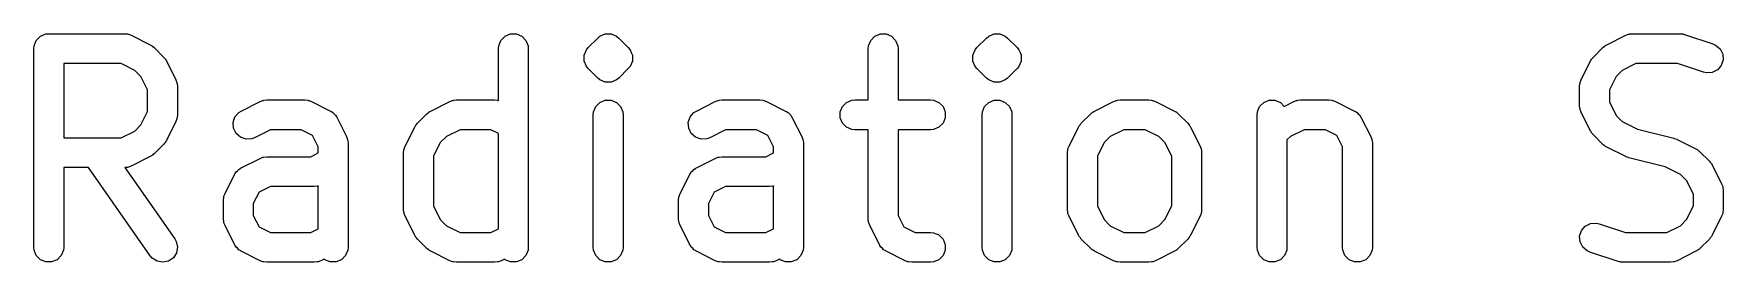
# Model space of a CAD drawing. Header units: inches. Extents: x -0.01 to 3.24, y -0.03 to 2.62.
# Drawn here: x 1.4431 to 1.7771, y 1.118 to 1.1633 of the extents above; entities that cross this region are included whole.
import ezdxf

# ---------------------------------------------------------------- set-up
doc = ezdxf.new("R2010")
doc.units = ezdxf.units.IN
doc.header["$MEASUREMENT"] = 0
doc.layers.add('BLACK', color=250, linetype='CONTINUOUS')

msp = doc.modelspace()

# ---------------------------------------------------------------- linework, layer by layer
at = {"layer": 'BLACK', "linetype": 'CONTINUOUS'}
for p, q in [((1.44363, 1.16196), (1.44444, 1.16278)), ((1.44444, 1.16278), (1.44551, 1.16322)), ((1.44551, 1.16322), (1.44609, 1.16327)), ((1.44609, 1.16327), (1.46108, 1.16327)), ((1.46108, 1.16327), (1.46166, 1.16322)), ((1.46166, 1.16322), (1.46176, 1.16318)), ((1.46176, 1.16318), (1.46186, 1.16317)), ((1.46186, 1.16317), (1.4624, 1.16296)), ((1.4624, 1.16296), (1.46615, 1.16109)), ((1.53549, 1.16196), (1.53631, 1.16278)), ((1.53631, 1.16278), (1.53737, 1.16322)), ((1.53737, 1.16322), (1.53853, 1.16322)), ((1.53853, 1.16322), (1.53959, 1.16278)), ((1.53959, 1.16278), (1.5404, 1.16196)), ((1.55273, 1.16054), (1.55461, 1.16241)), ((1.55461, 1.16241), (1.55506, 1.16278)), ((1.55506, 1.16278), (1.55612, 1.16322)), ((1.55612, 1.16322), (1.55727, 1.16322)), ((1.55727, 1.16322), (1.55727, 1.16322)), ((1.55727, 1.16322), (1.55834, 1.16278)), ((1.55834, 1.16278), (1.55878, 1.16241)), ((1.55878, 1.16241), (1.56066, 1.16054)), ((1.60861, 1.16196), (1.60942, 1.16278)), ((1.60942, 1.16278), (1.61049, 1.16322)), ((1.61049, 1.16322), (1.61164, 1.16322)), ((1.61164, 1.16322), (1.61271, 1.16278)), ((1.61271, 1.16278), (1.61352, 1.16196)), ((1.6296, 1.16054), (1.63147, 1.16241)), ((1.63147, 1.16241), (1.63192, 1.16278)), ((1.63192, 1.16278), (1.63299, 1.16322)), ((1.63299, 1.16322), (1.63414, 1.16322)), ((1.63414, 1.16322), (1.63414, 1.16322)), ((1.63414, 1.16322), (1.6352, 1.16278)), ((1.6352, 1.16278), (1.63565, 1.16241)), ((1.63565, 1.16241), (1.63752, 1.16054)), ((1.7541, 1.16109), (1.75785, 1.16296)), ((1.75785, 1.16296), (1.75839, 1.16317)), ((1.75839, 1.16317), (1.7585, 1.16318)), ((1.7585, 1.16318), (1.7586, 1.16322)), ((1.7586, 1.16322), (1.75917, 1.16327)), ((1.75917, 1.16327), (1.76855, 1.16327)), ((1.76855, 1.16327), (1.76884, 1.16325)), ((1.76884, 1.16325), (1.76891, 1.16325)), ((1.76891, 1.16325), (1.76902, 1.16323)), ((1.76902, 1.16323), (1.76912, 1.16322)), ((1.76912, 1.16322), (1.76919, 1.16319)), ((1.76919, 1.16319), (1.76948, 1.16312)), ((1.76948, 1.16312), (1.7751, 1.16125)), ((1.44313, 1.16032), (1.44319, 1.1609)), ((1.44313, 1.12095), (1.44313, 1.16032)), ((1.44319, 1.1609), (1.44363, 1.16196)), ((1.46615, 1.16109), (1.4664, 1.16093)), ((1.4664, 1.16093), (1.46647, 1.1609)), ((1.46647, 1.1609), (1.46655, 1.16084)), ((1.46655, 1.16084), (1.46664, 1.16078)), ((1.46664, 1.16078), (1.46669, 1.16072)), ((1.46669, 1.16072), (1.46692, 1.16054)), ((1.46692, 1.16054), (1.4688, 1.15866)), ((1.535, 1.16032), (1.53505, 1.1609)), ((1.535, 1.15004), (1.535, 1.16032)), ((1.53505, 1.1609), (1.53549, 1.16196)), ((1.5404, 1.16196), (1.54085, 1.1609)), ((1.54085, 1.1609), (1.5409, 1.16032)), ((1.5409, 1.16032), (1.5409, 1.12095)), ((1.55193, 1.15902), (1.55237, 1.16009)), ((1.55193, 1.15787), (1.55193, 1.15902)), ((1.55237, 1.16009), (1.55273, 1.16054)), ((1.56066, 1.16054), (1.56103, 1.16009)), ((1.56103, 1.16009), (1.56125, 1.15954)), ((1.56125, 1.15954), (1.56147, 1.15902)), ((1.56147, 1.15902), (1.56147, 1.15787)), ((1.60811, 1.16032), (1.60817, 1.1609)), ((1.60811, 1.15015), (1.60811, 1.16032)), ((1.60817, 1.1609), (1.60861, 1.16196)), ((1.61352, 1.16196), (1.61396, 1.1609)), ((1.61396, 1.1609), (1.61402, 1.16032)), ((1.61402, 1.16032), (1.61402, 1.15015)), ((1.62879, 1.15902), (1.62923, 1.16009)), ((1.62879, 1.15787), (1.62879, 1.15902)), ((1.62923, 1.16009), (1.6296, 1.16054)), ((1.63752, 1.16054), (1.63789, 1.16009)), ((1.63789, 1.16009), (1.63812, 1.15954)), ((1.63812, 1.15954), (1.63833, 1.15902)), ((1.63833, 1.15902), (1.63833, 1.15787)), ((1.75146, 1.15866), (1.75333, 1.16054)), ((1.75333, 1.16054), (1.75356, 1.16072)), ((1.75356, 1.16072), (1.75361, 1.16078)), ((1.75361, 1.16078), (1.7537, 1.16084)), ((1.7537, 1.16084), (1.75378, 1.1609)), ((1.75378, 1.1609), (1.75385, 1.16093)), ((1.75385, 1.16093), (1.7541, 1.16109)), ((1.7751, 1.16125), (1.77563, 1.16101)), ((1.77563, 1.16101), (1.7765, 1.16026)), ((1.7765, 1.16026), (1.77702, 1.15923)), ((1.77702, 1.15923), (1.7771, 1.15808)), ((1.46039, 1.15737), (1.44904, 1.15737)), ((1.44904, 1.15737), (1.44904, 1.14265)), ((1.46308, 1.15602), (1.46039, 1.15737)), ((1.46428, 1.15482), (1.46308, 1.15602)), ((1.4688, 1.15866), (1.46898, 1.15843)), ((1.46898, 1.15843), (1.46904, 1.15838)), ((1.46904, 1.15838), (1.4691, 1.15829)), ((1.4691, 1.15829), (1.46916, 1.15821)), ((1.46916, 1.15821), (1.46919, 1.15814)), ((1.46919, 1.15814), (1.46935, 1.15789)), ((1.46935, 1.15789), (1.47122, 1.15414)), ((1.55237, 1.15681), (1.55193, 1.15787)), ((1.55273, 1.15636), (1.55237, 1.15681)), ((1.55461, 1.15448), (1.55273, 1.15636)), ((1.56066, 1.15636), (1.55878, 1.15448)), ((1.56103, 1.15681), (1.56066, 1.15636)), ((1.56147, 1.15787), (1.56103, 1.15681)), ((1.62923, 1.15681), (1.62879, 1.15787)), ((1.6296, 1.15636), (1.62923, 1.15681)), ((1.63147, 1.15448), (1.6296, 1.15636)), ((1.63752, 1.15636), (1.63565, 1.15448)), ((1.63789, 1.15681), (1.63752, 1.15636)), ((1.63833, 1.15787), (1.63789, 1.15681)), ((1.74903, 1.15414), (1.75091, 1.15789)), ((1.75091, 1.15789), (1.75106, 1.15814)), ((1.75106, 1.15814), (1.75109, 1.15821)), ((1.75109, 1.15821), (1.75116, 1.15829)), ((1.75116, 1.15829), (1.75121, 1.15838)), ((1.75121, 1.15838), (1.75127, 1.15843)), ((1.75127, 1.15843), (1.75146, 1.15866)), ((1.75717, 1.15602), (1.75597, 1.15482)), ((1.75987, 1.15737), (1.75717, 1.15602)), ((1.76807, 1.15737), (1.75987, 1.15737)), ((1.77324, 1.15565), (1.76807, 1.15737)), ((1.7738, 1.15552), (1.77324, 1.15565)), ((1.77598, 1.15611), (1.77495, 1.1556)), ((1.77673, 1.15699), (1.77598, 1.15611)), ((1.7771, 1.15808), (1.77673, 1.15699)), ((1.46563, 1.15213), (1.46428, 1.15482)), ((1.47122, 1.15414), (1.47143, 1.1536)), ((1.47143, 1.1536), (1.47144, 1.1535)), ((1.47144, 1.1535), (1.47148, 1.1534)), ((1.47148, 1.1534), (1.47154, 1.15282)), ((1.47154, 1.15282), (1.47154, 1.1472)), ((1.55506, 1.15412), (1.55461, 1.15448)), ((1.55612, 1.15368), (1.55506, 1.15412)), ((1.55727, 1.15368), (1.55612, 1.15368)), ((1.55612, 1.15368), (1.55612, 1.15368)), ((1.55834, 1.15412), (1.55727, 1.15368)), ((1.55727, 1.15368), (1.55727, 1.15368)), ((1.55878, 1.15448), (1.55834, 1.15412)), ((1.63192, 1.15412), (1.63147, 1.15448)), ((1.63299, 1.15368), (1.63192, 1.15412)), ((1.63414, 1.15368), (1.63299, 1.15368)), ((1.63299, 1.15368), (1.63299, 1.15368)), ((1.6352, 1.15412), (1.63414, 1.15368)), ((1.63414, 1.15368), (1.63414, 1.15368)), ((1.63565, 1.15448), (1.6352, 1.15412)), ((1.74872, 1.15282), (1.74878, 1.1534)), ((1.74872, 1.14907), (1.74872, 1.15282)), ((1.74878, 1.1534), (1.74882, 1.1535)), ((1.74882, 1.1536), (1.74903, 1.15414)), ((1.74882, 1.1535), (1.74882, 1.1536)), ((1.75597, 1.15482), (1.75463, 1.15213)), ((1.77495, 1.1556), (1.7738, 1.15552)), ((1.46563, 1.1479), (1.46563, 1.15213)), ((1.48414, 1.14796), (1.48788, 1.14984)), ((1.48788, 1.14984), (1.48843, 1.15005)), ((1.48843, 1.15005), (1.48853, 1.15005)), ((1.48853, 1.15005), (1.48863, 1.15009)), ((1.48863, 1.15009), (1.48921, 1.15015)), ((1.48921, 1.15015), (1.4967, 1.15015)), ((1.4967, 1.15015), (1.49728, 1.15009)), ((1.49728, 1.15009), (1.49738, 1.15005)), ((1.49738, 1.15005), (1.49748, 1.15005)), ((1.49748, 1.15005), (1.49802, 1.14984)), ((1.49802, 1.14984), (1.50177, 1.14796)), ((1.52163, 1.14796), (1.52538, 1.14984)), ((1.52538, 1.14984), (1.52592, 1.15005)), ((1.52592, 1.15005), (1.52603, 1.15005)), ((1.52603, 1.15005), (1.52612, 1.15009)), ((1.52612, 1.15009), (1.5267, 1.15015)), ((1.5267, 1.15015), (1.5342, 1.15015)), ((1.5342, 1.15015), (1.53478, 1.15009)), ((1.53478, 1.15009), (1.53487, 1.15005)), ((1.53487, 1.15005), (1.53498, 1.15005)), ((1.53498, 1.15005), (1.535, 1.15004)), ((1.55424, 1.14884), (1.55506, 1.14965)), ((1.55506, 1.14965), (1.55612, 1.15009)), ((1.55612, 1.15009), (1.55727, 1.15009)), ((1.55727, 1.15009), (1.55834, 1.14965)), ((1.55834, 1.14965), (1.55915, 1.14884)), ((1.57412, 1.14796), (1.57787, 1.14984)), ((1.57787, 1.14984), (1.57841, 1.15005)), ((1.57841, 1.15005), (1.57852, 1.15005)), ((1.57852, 1.15005), (1.57862, 1.15009)), ((1.57862, 1.15009), (1.57919, 1.15015)), ((1.57919, 1.15015), (1.58669, 1.15015)), ((1.58669, 1.15015), (1.58727, 1.15009)), ((1.58727, 1.15009), (1.58737, 1.15005)), ((1.58737, 1.15005), (1.58747, 1.15005)), ((1.58747, 1.15005), (1.58801, 1.14984)), ((1.58801, 1.14984), (1.59176, 1.14796)), ((1.60299, 1.14884), (1.6038, 1.14965)), ((1.6038, 1.14965), (1.60486, 1.15009)), ((1.60486, 1.15009), (1.60544, 1.15015)), ((1.60544, 1.15015), (1.60811, 1.15015)), ((1.61402, 1.15015), (1.62044, 1.15015)), ((1.62044, 1.15015), (1.62101, 1.15009)), ((1.62101, 1.15009), (1.62208, 1.14965)), ((1.62208, 1.14965), (1.62289, 1.14884)), ((1.63111, 1.14884), (1.63192, 1.14965)), ((1.63192, 1.14965), (1.63299, 1.15009)), ((1.63299, 1.15009), (1.63414, 1.15009)), ((1.63414, 1.15009), (1.6352, 1.14965)), ((1.6352, 1.14965), (1.63602, 1.14884)), ((1.65286, 1.14796), (1.65661, 1.14984)), ((1.65661, 1.14984), (1.65715, 1.15005)), ((1.65715, 1.15005), (1.65726, 1.15005)), ((1.65726, 1.15005), (1.65736, 1.15009)), ((1.65736, 1.15009), (1.65793, 1.15015)), ((1.65793, 1.15015), (1.66356, 1.15015)), ((1.66356, 1.15015), (1.66413, 1.15009)), ((1.66413, 1.15009), (1.66423, 1.15005)), ((1.66423, 1.15005), (1.66434, 1.15005)), ((1.66434, 1.15005), (1.66488, 1.14984)), ((1.66488, 1.14984), (1.66863, 1.14796)), ((1.68548, 1.14884), (1.68629, 1.14965)), ((1.68629, 1.14965), (1.68735, 1.15009)), ((1.68735, 1.15009), (1.68851, 1.15009)), ((1.68851, 1.15009), (1.68957, 1.14965)), ((1.68957, 1.14965), (1.69033, 1.14889)), ((1.69033, 1.14889), (1.69223, 1.14984)), ((1.69223, 1.14984), (1.69277, 1.15005)), ((1.69277, 1.15005), (1.69288, 1.15005)), ((1.69288, 1.15005), (1.69298, 1.15009)), ((1.69298, 1.15009), (1.69355, 1.15015)), ((1.69355, 1.15015), (1.69918, 1.15015)), ((1.69918, 1.15015), (1.69975, 1.15009)), ((1.69975, 1.15009), (1.69985, 1.15005)), ((1.69985, 1.15005), (1.69996, 1.15005)), ((1.69996, 1.15005), (1.7005, 1.14984)), ((1.7005, 1.14984), (1.70425, 1.14796)), ((1.74878, 1.1485), (1.74872, 1.14907)), ((1.75463, 1.15213), (1.75463, 1.14977)), ((1.75463, 1.14977), (1.75597, 1.14707)), ((1.46428, 1.1452), (1.46563, 1.1479)), ((1.47122, 1.14588), (1.46935, 1.14213)), ((1.47143, 1.14642), (1.47122, 1.14588)), ((1.47144, 1.14652), (1.47143, 1.14642)), ((1.47148, 1.14662), (1.47144, 1.14652)), ((1.47154, 1.1472), (1.47148, 1.14662)), ((1.48253, 1.14569), (1.48289, 1.14679)), ((1.48261, 1.14454), (1.48253, 1.14569)), ((1.48289, 1.14679), (1.48365, 1.14766)), ((1.48365, 1.14766), (1.48414, 1.14796)), ((1.50177, 1.14796), (1.50187, 1.1479)), ((1.50187, 1.1479), (1.50192, 1.14789)), ((1.50192, 1.14789), (1.50197, 1.14784)), ((1.50197, 1.14784), (1.50226, 1.14766)), ((1.50226, 1.14766), (1.50251, 1.14738)), ((1.50251, 1.14738), (1.50279, 1.14713)), ((1.50279, 1.14713), (1.50297, 1.14684)), ((1.50297, 1.14684), (1.50302, 1.14679)), ((1.50302, 1.14679), (1.50303, 1.14674)), ((1.50303, 1.14674), (1.50309, 1.14664)), ((1.50309, 1.14664), (1.50497, 1.14289)), ((1.51899, 1.14554), (1.52086, 1.14741)), ((1.52086, 1.14741), (1.52109, 1.1476)), ((1.52109, 1.1476), (1.52114, 1.14766)), ((1.52114, 1.14766), (1.52123, 1.14771)), ((1.52123, 1.14771), (1.52131, 1.14778)), ((1.52131, 1.14778), (1.52138, 1.14781)), ((1.52138, 1.14781), (1.52163, 1.14796)), ((1.55374, 1.1472), (1.5538, 1.14777)), ((1.55374, 1.12095), (1.55374, 1.1472)), ((1.5538, 1.14777), (1.55424, 1.14884)), ((1.55915, 1.14884), (1.55959, 1.14777)), ((1.55959, 1.14777), (1.55965, 1.1472)), ((1.55965, 1.1472), (1.55965, 1.12095)), ((1.57251, 1.14569), (1.57288, 1.14679)), ((1.5726, 1.14454), (1.57251, 1.14569)), ((1.57288, 1.14679), (1.57363, 1.14766)), ((1.57363, 1.14766), (1.57412, 1.14796)), ((1.59176, 1.14796), (1.59186, 1.1479)), ((1.59186, 1.1479), (1.5919, 1.14789)), ((1.5919, 1.14789), (1.59196, 1.14784)), ((1.59196, 1.14784), (1.59225, 1.14766)), ((1.59225, 1.14766), (1.5925, 1.14738)), ((1.5925, 1.14738), (1.59278, 1.14713)), ((1.59278, 1.14713), (1.59296, 1.14684)), ((1.59296, 1.14684), (1.59301, 1.14679)), ((1.59301, 1.14679), (1.59302, 1.14674)), ((1.59302, 1.14674), (1.59308, 1.14664)), ((1.59308, 1.14664), (1.59496, 1.14289)), ((1.60254, 1.14777), (1.60299, 1.14884)), ((1.60254, 1.14662), (1.60254, 1.14777)), ((1.60299, 1.14556), (1.60254, 1.14662)), ((1.62289, 1.14884), (1.62333, 1.14777)), ((1.62333, 1.14662), (1.62289, 1.14556)), ((1.62333, 1.14777), (1.62333, 1.14662)), ((1.63061, 1.1472), (1.63067, 1.14777)), ((1.63061, 1.12095), (1.63061, 1.1472)), ((1.63067, 1.14777), (1.63111, 1.14884)), ((1.63602, 1.14884), (1.63646, 1.14777)), ((1.63646, 1.14777), (1.63651, 1.1472)), ((1.63651, 1.1472), (1.63651, 1.12095)), ((1.65022, 1.14554), (1.6521, 1.14741)), ((1.6521, 1.14741), (1.65232, 1.1476)), ((1.65232, 1.1476), (1.65237, 1.14766)), ((1.65237, 1.14766), (1.65246, 1.14771)), ((1.65246, 1.14771), (1.65254, 1.14778)), ((1.65254, 1.14778), (1.65262, 1.14781)), ((1.65262, 1.14781), (1.65286, 1.14796)), ((1.66863, 1.14796), (1.66888, 1.14781)), ((1.66888, 1.14781), (1.66895, 1.14778)), ((1.66895, 1.14778), (1.66903, 1.14771)), ((1.66903, 1.14771), (1.66912, 1.14766)), ((1.66912, 1.14766), (1.66917, 1.1476)), ((1.66917, 1.1476), (1.6694, 1.14741)), ((1.6694, 1.14741), (1.67127, 1.14554)), ((1.68498, 1.1472), (1.68503, 1.14777)), ((1.68498, 1.12095), (1.68498, 1.1472)), ((1.68503, 1.14777), (1.68548, 1.14884)), ((1.70425, 1.14796), (1.70435, 1.1479)), ((1.70435, 1.1479), (1.70439, 1.14789)), ((1.70439, 1.14789), (1.70445, 1.14784)), ((1.70445, 1.14784), (1.70474, 1.14766)), ((1.70474, 1.14766), (1.70498, 1.14738)), ((1.70498, 1.14738), (1.70526, 1.14713)), ((1.70526, 1.14713), (1.70544, 1.14684)), ((1.70544, 1.14684), (1.70549, 1.14679)), ((1.70549, 1.14679), (1.70551, 1.14674)), ((1.70551, 1.14674), (1.70557, 1.14664)), ((1.70557, 1.14664), (1.70744, 1.14289)), ((1.74882, 1.1484), (1.74878, 1.1485)), ((1.74882, 1.14829), (1.74882, 1.1484)), ((1.74903, 1.14775), (1.74882, 1.14829)), ((1.75091, 1.144), (1.74903, 1.14775)), ((1.75597, 1.14707), (1.75717, 1.14588)), ((1.75717, 1.14588), (1.7602, 1.14436)), ((1.44904, 1.14265), (1.46039, 1.14265)), ((1.46039, 1.14265), (1.46308, 1.144)), ((1.46308, 1.144), (1.46428, 1.1452)), ((1.48312, 1.14351), (1.48261, 1.14454)), ((1.48399, 1.14276), (1.48312, 1.14351)), ((1.48509, 1.14239), (1.48399, 1.14276)), ((1.48624, 1.14248), (1.48509, 1.14239)), ((1.48678, 1.14268), (1.48624, 1.14248)), ((1.4899, 1.14425), (1.48678, 1.14268)), ((1.49601, 1.14425), (1.4899, 1.14425)), ((1.49825, 1.14312), (1.49601, 1.14425)), ((1.49938, 1.14088), (1.49825, 1.14312)), ((1.50497, 1.14289), (1.50518, 1.14235)), ((1.50518, 1.14235), (1.50518, 1.14225)), ((1.50518, 1.14225), (1.50522, 1.14215)), ((1.51656, 1.14102), (1.51844, 1.14477)), ((1.51844, 1.14477), (1.51859, 1.14502)), ((1.51859, 1.14502), (1.51862, 1.14509)), ((1.51862, 1.14509), (1.51869, 1.14517)), ((1.51869, 1.14517), (1.51874, 1.14526)), ((1.51874, 1.14526), (1.5188, 1.14531)), ((1.5188, 1.14531), (1.51899, 1.14554)), ((1.5247, 1.1429), (1.5235, 1.1417)), ((1.5274, 1.14425), (1.5247, 1.1429)), ((1.5335, 1.14425), (1.5274, 1.14425)), ((1.535, 1.1435), (1.5335, 1.14425)), ((1.535, 1.12465), (1.535, 1.1435)), ((1.57311, 1.14351), (1.5726, 1.14454)), ((1.57398, 1.14276), (1.57311, 1.14351)), ((1.57507, 1.14239), (1.57398, 1.14276)), ((1.57622, 1.14248), (1.57507, 1.14239)), ((1.57676, 1.14268), (1.57622, 1.14248)), ((1.57989, 1.14425), (1.57676, 1.14268)), ((1.586, 1.14425), (1.57989, 1.14425)), ((1.58824, 1.14312), (1.586, 1.14425)), ((1.58936, 1.14088), (1.58824, 1.14312)), ((1.59496, 1.14289), (1.59517, 1.14235)), ((1.59517, 1.14235), (1.59517, 1.14225)), ((1.59517, 1.14225), (1.59521, 1.14215)), ((1.6038, 1.14474), (1.60299, 1.14556)), ((1.60486, 1.1443), (1.6038, 1.14474)), ((1.60544, 1.14425), (1.60486, 1.1443)), ((1.60811, 1.14425), (1.60544, 1.14425)), ((1.60811, 1.12658), (1.60811, 1.14425)), ((1.62044, 1.14425), (1.61402, 1.14425)), ((1.61402, 1.14425), (1.61402, 1.12727)), ((1.62101, 1.1443), (1.62044, 1.14425)), ((1.62208, 1.14474), (1.62101, 1.1443)), ((1.62289, 1.14556), (1.62208, 1.14474)), ((1.64779, 1.14102), (1.64967, 1.14477)), ((1.64967, 1.14477), (1.64982, 1.14502)), ((1.64982, 1.14502), (1.64985, 1.14509)), ((1.64985, 1.14509), (1.64992, 1.14517)), ((1.64992, 1.14517), (1.64998, 1.14526)), ((1.64998, 1.14526), (1.65004, 1.14531)), ((1.65004, 1.14531), (1.65022, 1.14554)), ((1.65593, 1.1429), (1.65474, 1.1417)), ((1.65863, 1.14425), (1.65593, 1.1429)), ((1.66286, 1.14425), (1.65863, 1.14425)), ((1.66556, 1.1429), (1.66286, 1.14425)), ((1.66676, 1.1417), (1.66556, 1.1429)), ((1.67127, 1.14554), (1.67146, 1.14531)), ((1.67146, 1.14531), (1.67152, 1.14526)), ((1.67152, 1.14526), (1.67157, 1.14517)), ((1.67157, 1.14517), (1.67164, 1.14509)), ((1.67164, 1.14509), (1.67167, 1.14502)), ((1.67167, 1.14502), (1.67182, 1.14477)), ((1.67182, 1.14477), (1.6737, 1.14102)), ((1.69155, 1.1429), (1.69088, 1.14223)), ((1.69425, 1.14425), (1.69155, 1.1429)), ((1.69848, 1.14425), (1.69425, 1.14425)), ((1.70073, 1.14312), (1.69848, 1.14425)), ((1.70185, 1.14088), (1.70073, 1.14312)), ((1.70744, 1.14289), (1.70765, 1.14235)), ((1.70765, 1.14235), (1.70766, 1.14225)), ((1.70766, 1.14225), (1.7077, 1.14215)), ((1.75106, 1.14376), (1.75091, 1.144)), ((1.75109, 1.14368), (1.75106, 1.14376)), ((1.75116, 1.1436), (1.75109, 1.14368)), ((1.75121, 1.14351), (1.75116, 1.1436)), ((1.75127, 1.14346), (1.75121, 1.14351)), ((1.75146, 1.14324), (1.75127, 1.14346)), ((1.75333, 1.14136), (1.75146, 1.14324)), ((1.7602, 1.14436), (1.76739, 1.14256)), ((1.76739, 1.14256), (1.76743, 1.14255)), ((1.76743, 1.14255), (1.76745, 1.14255)), ((1.76745, 1.14255), (1.76769, 1.14246)), ((1.76769, 1.14246), (1.76793, 1.14237)), ((1.76793, 1.14237), (1.76795, 1.14236)), ((1.76795, 1.14236), (1.76799, 1.14234)), ((1.76799, 1.14234), (1.77174, 1.14047)), ((1.46615, 1.13893), (1.4624, 1.13706)), ((1.4664, 1.13909), (1.46615, 1.13893)), ((1.46647, 1.13912), (1.4664, 1.13909)), ((1.46655, 1.13919), (1.46647, 1.13912)), ((1.46664, 1.13924), (1.46655, 1.13919)), ((1.46669, 1.1393), (1.46664, 1.13924)), ((1.46692, 1.13949), (1.46669, 1.1393)), ((1.4688, 1.14136), (1.46692, 1.13949)), ((1.46898, 1.14159), (1.4688, 1.14136)), ((1.46904, 1.14164), (1.46898, 1.14159)), ((1.4691, 1.14173), (1.46904, 1.14164)), ((1.46916, 1.14181), (1.4691, 1.14173)), ((1.46919, 1.14188), (1.46916, 1.14181)), ((1.46935, 1.14213), (1.46919, 1.14188)), ((1.49788, 1.1389), (1.49938, 1.13965)), ((1.49938, 1.13965), (1.49938, 1.14088)), ((1.50522, 1.14215), (1.50528, 1.14157)), ((1.50528, 1.14157), (1.50528, 1.12095)), ((1.51625, 1.1397), (1.51631, 1.14028)), ((1.51625, 1.12845), (1.51625, 1.1397)), ((1.51631, 1.14028), (1.51635, 1.14037)), ((1.51635, 1.14048), (1.51656, 1.14102)), ((1.51635, 1.14037), (1.51635, 1.14048)), ((1.5235, 1.1417), (1.52215, 1.139)), ((1.52215, 1.139), (1.52215, 1.12915)), ((1.58787, 1.1389), (1.58936, 1.13965)), ((1.58936, 1.13965), (1.58936, 1.14088)), ((1.59521, 1.14215), (1.59527, 1.14157)), ((1.59527, 1.14157), (1.59527, 1.12095)), ((1.64748, 1.1397), (1.64754, 1.14028)), ((1.64748, 1.12845), (1.64748, 1.1397)), ((1.64754, 1.14028), (1.64758, 1.14037)), ((1.64758, 1.14037), (1.64759, 1.14048)), ((1.64759, 1.14048), (1.64779, 1.14102)), ((1.65474, 1.1417), (1.65339, 1.139)), ((1.65339, 1.139), (1.65339, 1.12915)), ((1.6681, 1.139), (1.66676, 1.1417)), ((1.6681, 1.12915), (1.6681, 1.139)), ((1.6737, 1.14102), (1.67391, 1.14048)), ((1.67391, 1.14048), (1.67391, 1.14037)), ((1.67391, 1.14037), (1.67395, 1.14028)), ((1.67395, 1.14028), (1.67401, 1.1397)), ((1.67401, 1.1397), (1.67401, 1.12845)), ((1.69088, 1.14223), (1.69088, 1.12095)), ((1.70185, 1.12095), (1.70185, 1.14088)), ((1.7077, 1.14215), (1.70776, 1.14157)), ((1.70776, 1.14157), (1.70776, 1.12095)), ((1.75356, 1.14118), (1.75333, 1.14136)), ((1.75361, 1.14112), (1.75356, 1.14118)), ((1.7537, 1.14106), (1.75361, 1.14112)), ((1.75378, 1.14099), (1.7537, 1.14106)), ((1.75385, 1.14096), (1.75378, 1.14099)), ((1.7541, 1.14081), (1.75385, 1.14096)), ((1.75785, 1.13893), (1.7541, 1.14081)), ((1.75789, 1.13892), (1.75785, 1.13893)), ((1.75791, 1.1389), (1.75789, 1.13892)), ((1.75815, 1.13882), (1.75791, 1.1389)), ((1.77174, 1.14047), (1.77199, 1.14031)), ((1.77199, 1.14031), (1.77206, 1.14028)), ((1.77206, 1.14028), (1.77214, 1.14021)), ((1.77214, 1.14021), (1.77223, 1.14016)), ((1.77223, 1.14016), (1.77228, 1.1401)), ((1.77228, 1.1401), (1.77251, 1.13991)), ((1.77251, 1.13991), (1.77438, 1.13804)), ((1.45392, 1.13675), (1.44904, 1.13675)), ((1.44904, 1.13675), (1.44904, 1.12095)), ((1.46616, 1.11926), (1.45392, 1.13675)), ((1.46166, 1.1368), (1.46113, 1.13675)), ((1.46113, 1.13675), (1.471, 1.12265)), ((1.46176, 1.13684), (1.46166, 1.1368)), ((1.46186, 1.13685), (1.46176, 1.13684)), ((1.4624, 1.13706), (1.46186, 1.13685)), ((1.48289, 1.13554), (1.48294, 1.13559)), ((1.48294, 1.13559), (1.48312, 1.13589)), ((1.48312, 1.13589), (1.4834, 1.13613)), ((1.4834, 1.13613), (1.48365, 1.13641)), ((1.48365, 1.13641), (1.48394, 1.13659)), ((1.48394, 1.13659), (1.48399, 1.13664)), ((1.48399, 1.13664), (1.48404, 1.13666)), ((1.48404, 1.13666), (1.48414, 1.13672)), ((1.48414, 1.13672), (1.48788, 1.13859)), ((1.48788, 1.13859), (1.48843, 1.1388)), ((1.48843, 1.1388), (1.48853, 1.13881)), ((1.48853, 1.13881), (1.48863, 1.13885)), ((1.48863, 1.13885), (1.48921, 1.1389)), ((1.48921, 1.1389), (1.49788, 1.1389)), ((1.57288, 1.13554), (1.57293, 1.13559)), ((1.57293, 1.13559), (1.57311, 1.13589)), ((1.57311, 1.13589), (1.57339, 1.13613)), ((1.57339, 1.13613), (1.57363, 1.13641)), ((1.57363, 1.13641), (1.57393, 1.13659)), ((1.57393, 1.13659), (1.57398, 1.13664)), ((1.57398, 1.13664), (1.57403, 1.13666)), ((1.57403, 1.13666), (1.57412, 1.13672)), ((1.57412, 1.13672), (1.57787, 1.13859)), ((1.57787, 1.13859), (1.57841, 1.1388)), ((1.57841, 1.1388), (1.57852, 1.13881)), ((1.57852, 1.13881), (1.57862, 1.13885)), ((1.57862, 1.13885), (1.57919, 1.1389)), ((1.57919, 1.1389), (1.58787, 1.1389)), ((1.75839, 1.13873), (1.75815, 1.13882)), ((1.75841, 1.13873), (1.75839, 1.13873)), ((1.75846, 1.13871), (1.75841, 1.13873)), ((1.76564, 1.13691), (1.75846, 1.13871)), ((1.76867, 1.1354), (1.76564, 1.13691)), ((1.77438, 1.13804), (1.77457, 1.13781)), ((1.77457, 1.13781), (1.77463, 1.13776)), ((1.77463, 1.13776), (1.77468, 1.13767)), ((1.77468, 1.13767), (1.77475, 1.13759)), ((1.77475, 1.13759), (1.77478, 1.13752)), ((1.77478, 1.13752), (1.77494, 1.13727)), ((1.77494, 1.13727), (1.77681, 1.13352)), ((1.48094, 1.13165), (1.48281, 1.1354)), ((1.48281, 1.1354), (1.48288, 1.13549)), ((1.48288, 1.13549), (1.48289, 1.13554)), ((1.4899, 1.133), (1.48766, 1.13187)), ((1.49858, 1.133), (1.4899, 1.133)), ((1.49915, 1.13305), (1.49858, 1.133)), ((1.49925, 1.13309), (1.49915, 1.13305)), ((1.49936, 1.1331), (1.49925, 1.13309)), ((1.49938, 1.13311), (1.49936, 1.1331)), ((1.49938, 1.12465), (1.49938, 1.13311)), ((1.57093, 1.13165), (1.5728, 1.1354)), ((1.5728, 1.1354), (1.57286, 1.13549)), ((1.57286, 1.13549), (1.57288, 1.13554)), ((1.57989, 1.133), (1.57765, 1.13187)), ((1.58857, 1.133), (1.57989, 1.133)), ((1.58914, 1.13305), (1.58857, 1.133)), ((1.58924, 1.13309), (1.58914, 1.13305)), ((1.58935, 1.1331), (1.58924, 1.13309)), ((1.58936, 1.13311), (1.58935, 1.1331)), ((1.58936, 1.12465), (1.58936, 1.13311)), ((1.76987, 1.1342), (1.76867, 1.1354)), ((1.77122, 1.1315), (1.76987, 1.1342)), ((1.77681, 1.13352), (1.77702, 1.13298)), ((1.77702, 1.13298), (1.77702, 1.13287)), ((1.77702, 1.13287), (1.77707, 1.13278)), ((1.77707, 1.13278), (1.77712, 1.1322)), ((1.48063, 1.13033), (1.48068, 1.1309)), ((1.48063, 1.12658), (1.48063, 1.13033)), ((1.48068, 1.1309), (1.48073, 1.131)), ((1.48073, 1.13111), (1.48094, 1.13165)), ((1.48073, 1.131), (1.48073, 1.13111)), ((1.48766, 1.13187), (1.48653, 1.12963)), ((1.48653, 1.12963), (1.48653, 1.12727)), ((1.52215, 1.12915), (1.5235, 1.12645)), ((1.57062, 1.13033), (1.57067, 1.1309)), ((1.57062, 1.12658), (1.57062, 1.13033)), ((1.57067, 1.1309), (1.57071, 1.131)), ((1.57071, 1.131), (1.57072, 1.13111)), ((1.57072, 1.13111), (1.57093, 1.13165)), ((1.57765, 1.13187), (1.57652, 1.12963)), ((1.57652, 1.12963), (1.57652, 1.12727)), ((1.65339, 1.12915), (1.65474, 1.12645)), ((1.66676, 1.12645), (1.6681, 1.12915)), ((1.76987, 1.12645), (1.77122, 1.12915)), ((1.77122, 1.12915), (1.77122, 1.1315)), ((1.77712, 1.1322), (1.77712, 1.12845)), ((1.48068, 1.126), (1.48063, 1.12658)), ((1.48073, 1.1259), (1.48068, 1.126)), ((1.48073, 1.1258), (1.48073, 1.1259)), ((1.48094, 1.12526), (1.48073, 1.1258)), ((1.48653, 1.12727), (1.48766, 1.12503)), ((1.51631, 1.12788), (1.51625, 1.12845)), ((1.51635, 1.12778), (1.51631, 1.12788)), ((1.51635, 1.12767), (1.51635, 1.12778)), ((1.51656, 1.12713), (1.51635, 1.12767)), ((1.51844, 1.12338), (1.51656, 1.12713)), ((1.5235, 1.12645), (1.5247, 1.12525)), ((1.57067, 1.126), (1.57062, 1.12658)), ((1.57071, 1.1259), (1.57067, 1.126)), ((1.57072, 1.1258), (1.57071, 1.1259)), ((1.57093, 1.12526), (1.57072, 1.1258)), ((1.57652, 1.12727), (1.57765, 1.12503)), ((1.60817, 1.126), (1.60811, 1.12658)), ((1.60821, 1.1259), (1.60817, 1.126)), ((1.60822, 1.1258), (1.60821, 1.1259)), ((1.60842, 1.12526), (1.60822, 1.1258)), ((1.61402, 1.12727), (1.61514, 1.12503)), ((1.64754, 1.12788), (1.64748, 1.12845)), ((1.64758, 1.12778), (1.64754, 1.12788)), ((1.64759, 1.12767), (1.64758, 1.12778)), ((1.64779, 1.12713), (1.64759, 1.12767)), ((1.64967, 1.12338), (1.64779, 1.12713)), ((1.65474, 1.12645), (1.65593, 1.12525)), ((1.66556, 1.12525), (1.66676, 1.12645)), ((1.6737, 1.12713), (1.67182, 1.12338)), ((1.67391, 1.12767), (1.6737, 1.12713)), ((1.67395, 1.12788), (1.67391, 1.12778)), ((1.67391, 1.12778), (1.67391, 1.12767)), ((1.67401, 1.12845), (1.67395, 1.12788)), ((1.74986, 1.12516), (1.75089, 1.12567)), ((1.75089, 1.12567), (1.75204, 1.12576)), ((1.75204, 1.12576), (1.75261, 1.12563)), ((1.75261, 1.12563), (1.75778, 1.1239)), ((1.76867, 1.12525), (1.76987, 1.12645)), ((1.77681, 1.12713), (1.77494, 1.12338)), ((1.77702, 1.12767), (1.77681, 1.12713)), ((1.77707, 1.12788), (1.77702, 1.12778)), ((1.77702, 1.12778), (1.77702, 1.12767)), ((1.77712, 1.12845), (1.77707, 1.12788)), ((1.471, 1.12265), (1.47129, 1.12214)), ((1.48281, 1.12151), (1.48094, 1.12526)), ((1.48766, 1.12503), (1.4899, 1.1239)), ((1.4899, 1.1239), (1.49788, 1.1239)), ((1.49788, 1.1239), (1.49938, 1.12465)), ((1.51859, 1.12313), (1.51844, 1.12338)), ((1.51862, 1.12306), (1.51859, 1.12313)), ((1.51869, 1.12298), (1.51862, 1.12306)), ((1.51874, 1.12289), (1.51869, 1.12298)), ((1.5188, 1.12284), (1.51874, 1.12289)), ((1.51899, 1.12261), (1.5188, 1.12284)), ((1.52086, 1.12074), (1.51899, 1.12261)), ((1.5247, 1.12525), (1.5274, 1.1239)), ((1.5274, 1.1239), (1.5335, 1.1239)), ((1.5335, 1.1239), (1.535, 1.12465)), ((1.5728, 1.12151), (1.57093, 1.12526)), ((1.57765, 1.12503), (1.57989, 1.1239)), ((1.57989, 1.1239), (1.58787, 1.1239)), ((1.58787, 1.1239), (1.58936, 1.12465)), ((1.6103, 1.12151), (1.60842, 1.12526)), ((1.61514, 1.12503), (1.61739, 1.1239)), ((1.61739, 1.1239), (1.62044, 1.1239)), ((1.62044, 1.1239), (1.62101, 1.12385)), ((1.62101, 1.12385), (1.62208, 1.12341)), ((1.62208, 1.12341), (1.62289, 1.12259)), ((1.62289, 1.12259), (1.62333, 1.12153)), ((1.64982, 1.12313), (1.64967, 1.12338)), ((1.64985, 1.12306), (1.64982, 1.12313)), ((1.64992, 1.12298), (1.64985, 1.12306)), ((1.64998, 1.12289), (1.64992, 1.12298)), ((1.65004, 1.12284), (1.64998, 1.12289)), ((1.65022, 1.12261), (1.65004, 1.12284)), ((1.6521, 1.12074), (1.65022, 1.12261)), ((1.65593, 1.12525), (1.65863, 1.1239)), ((1.65863, 1.1239), (1.66286, 1.1239)), ((1.66286, 1.1239), (1.66556, 1.12525)), ((1.67127, 1.12261), (1.6694, 1.12074)), ((1.67146, 1.12284), (1.67127, 1.12261)), ((1.67152, 1.12289), (1.67146, 1.12284)), ((1.67157, 1.12298), (1.67152, 1.12289)), ((1.67164, 1.12306), (1.67157, 1.12298)), ((1.67167, 1.12313), (1.67164, 1.12306)), ((1.67182, 1.12338), (1.67167, 1.12313)), ((1.74874, 1.1232), (1.74911, 1.12429)), ((1.74882, 1.12205), (1.74874, 1.1232)), ((1.74911, 1.12429), (1.74986, 1.12516)), ((1.75778, 1.1239), (1.76597, 1.1239)), ((1.76597, 1.1239), (1.76867, 1.12525)), ((1.77438, 1.12261), (1.77251, 1.12074)), ((1.77457, 1.12284), (1.77438, 1.12261)), ((1.77463, 1.12289), (1.77457, 1.12284)), ((1.77468, 1.12298), (1.77463, 1.12289)), ((1.77475, 1.12306), (1.77468, 1.12298)), ((1.77478, 1.12313), (1.77475, 1.12306)), ((1.77494, 1.12338), (1.77478, 1.12313)), ((1.44319, 1.12038), (1.44313, 1.12095)), ((1.44363, 1.11931), (1.44319, 1.12038)), ((1.44444, 1.1185), (1.44363, 1.11931)), ((1.44854, 1.11931), (1.44773, 1.1185)), ((1.44898, 1.12038), (1.44854, 1.11931)), ((1.44904, 1.12095), (1.44898, 1.12038)), ((1.46654, 1.11882), (1.46616, 1.11926)), ((1.47072, 1.11891), (1.46977, 1.11825)), ((1.47133, 1.11988), (1.47072, 1.11891)), ((1.47129, 1.12214), (1.47153, 1.12102)), ((1.47153, 1.12102), (1.47133, 1.11988)), ((1.48288, 1.12141), (1.48281, 1.12151)), ((1.48289, 1.12136), (1.48288, 1.12141)), ((1.48294, 1.12131), (1.48289, 1.12136)), ((1.48312, 1.12102), (1.48294, 1.12131)), ((1.4834, 1.12077), (1.48312, 1.12102)), ((1.48365, 1.12049), (1.4834, 1.12077)), ((1.48394, 1.12031), (1.48365, 1.12049)), ((1.48399, 1.12026), (1.48394, 1.12031)), ((1.48404, 1.12025), (1.48399, 1.12026)), ((1.48414, 1.12019), (1.48404, 1.12025)), ((1.48788, 1.11831), (1.48414, 1.12019)), ((1.50478, 1.11931), (1.50397, 1.1185)), ((1.50522, 1.12038), (1.50478, 1.11931)), ((1.50528, 1.12095), (1.50522, 1.12038)), ((1.52109, 1.12055), (1.52086, 1.12074)), ((1.52114, 1.12049), (1.52109, 1.12055)), ((1.52123, 1.12044), (1.52114, 1.12049)), ((1.52131, 1.12037), (1.52123, 1.12044)), ((1.52138, 1.12034), (1.52131, 1.12037)), ((1.52163, 1.12019), (1.52138, 1.12034)), ((1.52538, 1.11831), (1.52163, 1.12019)), ((1.5404, 1.11931), (1.53959, 1.1185)), ((1.54085, 1.12038), (1.5404, 1.11931)), ((1.5409, 1.12095), (1.54085, 1.12038)), ((1.5538, 1.12038), (1.55374, 1.12095)), ((1.55424, 1.11931), (1.5538, 1.12038)), ((1.55506, 1.1185), (1.55424, 1.11931)), ((1.55915, 1.11931), (1.55834, 1.1185)), ((1.55959, 1.12038), (1.55915, 1.11931)), ((1.55965, 1.12095), (1.55959, 1.12038)), ((1.57286, 1.12141), (1.5728, 1.12151)), ((1.57288, 1.12136), (1.57286, 1.12141)), ((1.57293, 1.12131), (1.57288, 1.12136)), ((1.57311, 1.12102), (1.57293, 1.12131)), ((1.57339, 1.12077), (1.57311, 1.12102)), ((1.57363, 1.12049), (1.57339, 1.12077)), ((1.57393, 1.12031), (1.57363, 1.12049)), ((1.57398, 1.12026), (1.57393, 1.12031)), ((1.57403, 1.12025), (1.57398, 1.12026)), ((1.57412, 1.12019), (1.57403, 1.12025)), ((1.57787, 1.11831), (1.57412, 1.12019)), ((1.59477, 1.11931), (1.59396, 1.1185)), ((1.59521, 1.12038), (1.59477, 1.11931)), ((1.59527, 1.12095), (1.59521, 1.12038)), ((1.61036, 1.12141), (1.6103, 1.12151)), ((1.61037, 1.12136), (1.61036, 1.12141)), ((1.61042, 1.12131), (1.61037, 1.12136)), ((1.61061, 1.12102), (1.61042, 1.12131)), ((1.61089, 1.12077), (1.61061, 1.12102)), ((1.61113, 1.12049), (1.61089, 1.12077)), ((1.61142, 1.12031), (1.61113, 1.12049)), ((1.61148, 1.12026), (1.61142, 1.12031)), ((1.61152, 1.12025), (1.61148, 1.12026)), ((1.61162, 1.12019), (1.61152, 1.12025)), ((1.61537, 1.11831), (1.61162, 1.12019)), ((1.62289, 1.11931), (1.62208, 1.1185)), ((1.62333, 1.12038), (1.62289, 1.11931)), ((1.62333, 1.12153), (1.62333, 1.12038)), ((1.63067, 1.12038), (1.63061, 1.12095)), ((1.63111, 1.11931), (1.63067, 1.12038)), ((1.63192, 1.1185), (1.63111, 1.11931)), ((1.63602, 1.11931), (1.6352, 1.1185)), ((1.63646, 1.12038), (1.63602, 1.11931)), ((1.63651, 1.12095), (1.63646, 1.12038)), ((1.65232, 1.12055), (1.6521, 1.12074)), ((1.65237, 1.12049), (1.65232, 1.12055)), ((1.65246, 1.12044), (1.65237, 1.12049)), ((1.65254, 1.12037), (1.65246, 1.12044)), ((1.65262, 1.12034), (1.65254, 1.12037)), ((1.65286, 1.12019), (1.65262, 1.12034)), ((1.65661, 1.11831), (1.65286, 1.12019)), ((1.66863, 1.12019), (1.66488, 1.11831)), ((1.66888, 1.12034), (1.66863, 1.12019)), ((1.66895, 1.12037), (1.66888, 1.12034)), ((1.66903, 1.12044), (1.66895, 1.12037)), ((1.66912, 1.12049), (1.66903, 1.12044)), ((1.66917, 1.12055), (1.66912, 1.12049)), ((1.6694, 1.12074), (1.66917, 1.12055)), ((1.68503, 1.12038), (1.68498, 1.12095)), ((1.68548, 1.11931), (1.68503, 1.12038)), ((1.68629, 1.1185), (1.68548, 1.11931)), ((1.69039, 1.11931), (1.68957, 1.1185)), ((1.69083, 1.12038), (1.69039, 1.11931)), ((1.69088, 1.12095), (1.69083, 1.12038)), ((1.70191, 1.12038), (1.70185, 1.12095)), ((1.70235, 1.11931), (1.70191, 1.12038)), ((1.70316, 1.1185), (1.70235, 1.11931)), ((1.70726, 1.11931), (1.70644, 1.1185)), ((1.7077, 1.12038), (1.70726, 1.11931)), ((1.70776, 1.12095), (1.7077, 1.12038)), ((1.74934, 1.12102), (1.74882, 1.12205)), ((1.75021, 1.12026), (1.74934, 1.12102)), ((1.75074, 1.12003), (1.75021, 1.12026)), ((1.75636, 1.11815), (1.75074, 1.12003)), ((1.77174, 1.12019), (1.76799, 1.11831)), ((1.77199, 1.12034), (1.77174, 1.12019)), ((1.77206, 1.12037), (1.77199, 1.12034)), ((1.77214, 1.12044), (1.77206, 1.12037)), ((1.77223, 1.12049), (1.77214, 1.12044)), ((1.77228, 1.12055), (1.77223, 1.12049)), ((1.77251, 1.12074), (1.77228, 1.12055)), ((1.44551, 1.11806), (1.44444, 1.1185)), ((1.44666, 1.11806), (1.44551, 1.11806)), ((1.44773, 1.1185), (1.44666, 1.11806)), ((1.46751, 1.1182), (1.46654, 1.11882)), ((1.46865, 1.118), (1.46751, 1.1182)), ((1.46977, 1.11825), (1.46865, 1.118)), ((1.48843, 1.1181), (1.48788, 1.11831)), ((1.48853, 1.1181), (1.48843, 1.1181)), ((1.48863, 1.11806), (1.48853, 1.1181)), ((1.48921, 1.118), (1.48863, 1.11806)), ((1.49858, 1.118), (1.48921, 1.118)), ((1.49915, 1.11806), (1.49858, 1.118)), ((1.49925, 1.1181), (1.49915, 1.11806)), ((1.49936, 1.1181), (1.49925, 1.1181)), ((1.4999, 1.11831), (1.49936, 1.1181)), ((1.50055, 1.11864), (1.4999, 1.11831)), ((1.50069, 1.1185), (1.50055, 1.11864)), ((1.50175, 1.11806), (1.50069, 1.1185)), ((1.5029, 1.11806), (1.50175, 1.11806)), ((1.50397, 1.1185), (1.5029, 1.11806)), ((1.52592, 1.1181), (1.52538, 1.11831)), ((1.52603, 1.1181), (1.52592, 1.1181)), ((1.52612, 1.11806), (1.52603, 1.1181)), ((1.5267, 1.118), (1.52612, 1.11806)), ((1.5342, 1.118), (1.5267, 1.118)), ((1.53478, 1.11806), (1.5342, 1.118)), ((1.53487, 1.1181), (1.53478, 1.11806)), ((1.53498, 1.1181), (1.53487, 1.1181)), ((1.53552, 1.11831), (1.53498, 1.1181)), ((1.53617, 1.11864), (1.53552, 1.11831)), ((1.53631, 1.1185), (1.53617, 1.11864)), ((1.53737, 1.11806), (1.53631, 1.1185)), ((1.53853, 1.11806), (1.53737, 1.11806)), ((1.53959, 1.1185), (1.53853, 1.11806)), ((1.55612, 1.11806), (1.55506, 1.1185)), ((1.55727, 1.11806), (1.55612, 1.11806)), ((1.55834, 1.1185), (1.55727, 1.11806)), ((1.57841, 1.1181), (1.57787, 1.11831)), ((1.57852, 1.1181), (1.57841, 1.1181)), ((1.57862, 1.11806), (1.57852, 1.1181)), ((1.57919, 1.118), (1.57862, 1.11806)), ((1.58857, 1.118), (1.57919, 1.118)), ((1.58914, 1.11806), (1.58857, 1.118)), ((1.58924, 1.1181), (1.58914, 1.11806)), ((1.58935, 1.1181), (1.58924, 1.1181)), ((1.58989, 1.11831), (1.58935, 1.1181)), ((1.59054, 1.11864), (1.58989, 1.11831)), ((1.59068, 1.1185), (1.59054, 1.11864)), ((1.59174, 1.11806), (1.59068, 1.1185)), ((1.59289, 1.11806), (1.59174, 1.11806)), ((1.59396, 1.1185), (1.59289, 1.11806)), ((1.61591, 1.1181), (1.61537, 1.11831)), ((1.61602, 1.1181), (1.61591, 1.1181)), ((1.61611, 1.11806), (1.61602, 1.1181)), ((1.61669, 1.118), (1.61611, 1.11806)), ((1.62044, 1.118), (1.61669, 1.118)), ((1.62101, 1.11806), (1.62044, 1.118)), ((1.62208, 1.1185), (1.62101, 1.11806)), ((1.63299, 1.11806), (1.63192, 1.1185)), ((1.63414, 1.11806), (1.63299, 1.11806)), ((1.6352, 1.1185), (1.63414, 1.11806)), ((1.65715, 1.1181), (1.65661, 1.11831)), ((1.65726, 1.1181), (1.65715, 1.1181)), ((1.65736, 1.11806), (1.65726, 1.1181)), ((1.65793, 1.118), (1.65736, 1.11806)), ((1.66356, 1.118), (1.65793, 1.118)), ((1.66413, 1.11806), (1.66356, 1.118)), ((1.66423, 1.1181), (1.66413, 1.11806)), ((1.66434, 1.1181), (1.66423, 1.1181)), ((1.66488, 1.11831), (1.66434, 1.1181)), ((1.68735, 1.11806), (1.68629, 1.1185)), ((1.68851, 1.11806), (1.68735, 1.11806)), ((1.68957, 1.1185), (1.68851, 1.11806)), ((1.70423, 1.11806), (1.70316, 1.1185)), ((1.70538, 1.11806), (1.70423, 1.11806)), ((1.70644, 1.1185), (1.70538, 1.11806)), ((1.75665, 1.11809), (1.75636, 1.11815)), ((1.75672, 1.11806), (1.75665, 1.11809)), ((1.75682, 1.11805), (1.75672, 1.11806)), ((1.75693, 1.11802), (1.75682, 1.11805)), ((1.757, 1.11803), (1.75693, 1.11802)), ((1.7573, 1.118), (1.757, 1.11803)), ((1.76667, 1.118), (1.7573, 1.118)), ((1.76725, 1.11806), (1.76667, 1.118)), ((1.76734, 1.1181), (1.76725, 1.11806)), ((1.76745, 1.1181), (1.76734, 1.1181)), ((1.76799, 1.11831), (1.76745, 1.1181))]:
    msp.add_line(p, q, dxfattribs=at)

doc.saveas('drawing.dxf')
